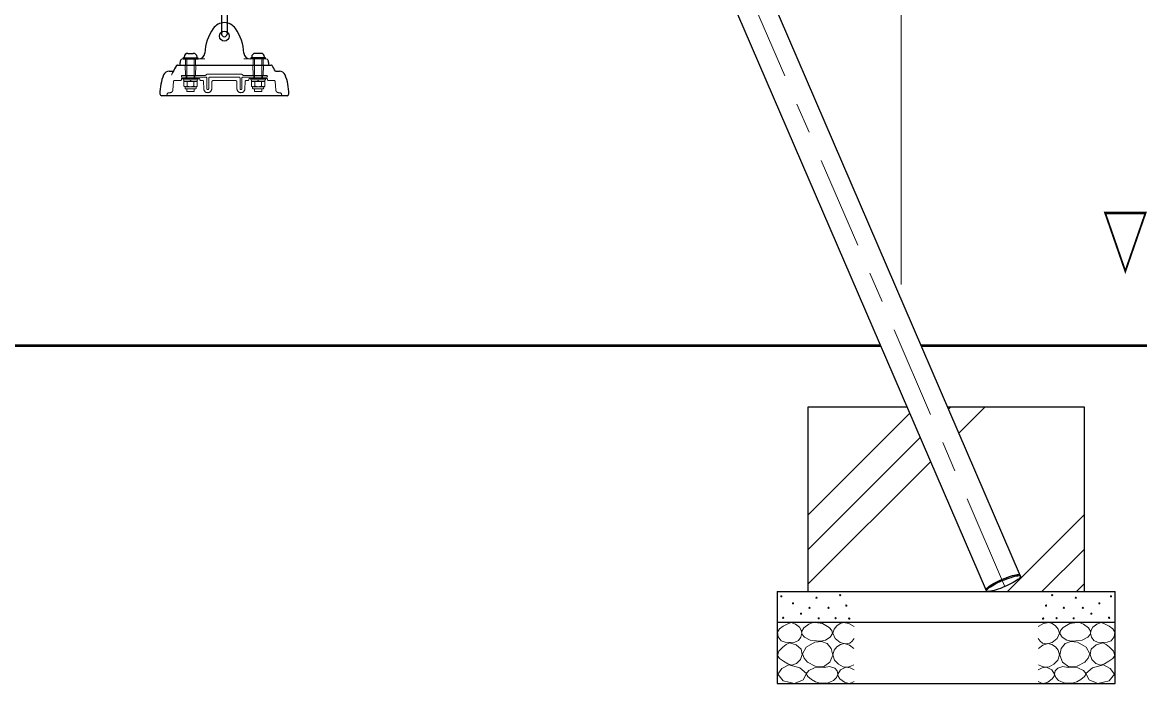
# Model space of a CAD drawing. Units: millimetres on the paper. Extents: x 197 to 617, y 140 to 437.
# Drawn here: x 377.1 to 413.48, y 201.88 to 223.41 of the extents above; entities that cross this region are included whole.
import ezdxf

# ---------------------------------------------------------------- set-up
doc = ezdxf.new("R2010")
doc.units = ezdxf.units.MM
for name, pattern in [('USER1', [4.5, 2.5, -2]), ('USER2', [6, 3, -1, 1, -1]), ('USER3', [8, 3, -1, 1, -1, 1, -1])]:
    doc.linetypes.add(name, pattern=pattern)
doc.layers.add('線', color=2, linetype='Continuous', lineweight=25)
doc.layers.add('補助', color=2, linetype='Continuous', lineweight=13)
doc.styles.add('ＭＳ ゴシック', font='')
doc.styles.get('ＭＳ ゴシック').set_extended_font_data('MS Gothic')

msp = doc.modelspace()

# ---------------------------------------------------------------- linework, layer by layer
at = {"layer": '線', "color": 1, "linetype": 'USER2', "lineweight": 13}
for q in [(384.181, 262.833), (409.091, 205.039)]:
    msp.add_line((409.05, 205.135), q, dxfattribs=at)
at = {"layer": '線', "color": 7}
for p, q in [((409.605, 205.375), (385.736, 260.753)), ((408.494, 204.896), (384.625, 260.274)), ((383.591, 223.807), (383.591, 223.027)), ((383.771, 223.807), (383.771, 223.027)), ((382.341, 222.217), (382.341, 222.257)), ((382.341, 222.257), (382.821, 222.257)), ((382.371, 222.257), (382.371, 222.277)), ((382.371, 222.257), (382.791, 222.257)), ((382.491, 222.397), (382.671, 222.397)), ((382.791, 222.257), (382.791, 222.277)), ((382.821, 222.257), (382.821, 222.217)), ((384.541, 222.257), (384.541, 222.217)), ((385.021, 222.257), (384.541, 222.257)), ((384.571, 222.257), (384.571, 222.277)), ((384.991, 222.257), (384.571, 222.257)), ((384.871, 222.397), (384.691, 222.397)), ((384.991, 222.257), (384.991, 222.277)), ((385.021, 222.217), (385.021, 222.257)), ((382.341, 222.217), (382.821, 222.217)), ((385.021, 222.217), (384.541, 222.217)), ((402.681, 210.877), (402.681, 204.877)), ((405.916, 210.877), (402.681, 210.877)), ((411.681, 210.877), (407.234, 210.877)), ((411.681, 204.877), (411.681, 210.877)), ((401.681, 204.877), (401.681, 201.877)), ((401.681, 204.877), (412.681, 204.877)), ((412.681, 201.877), (412.681, 204.877)), ((401.681, 203.877), (412.681, 203.877)), ((401.681, 201.877), (412.681, 201.877))]:
    msp.add_line(p, q, dxfattribs=at)
at = {"layer": '線', "color": 7, "linetype": 'USER1', "lineweight": 13}
for p, q in [((382.461, 221.577), (382.461, 222.257)), ((382.701, 221.577), (382.701, 222.257)), ((384.661, 221.577), (384.661, 222.257)), ((384.901, 221.577), (384.901, 222.257)), ((382.341, 221.537), (382.341, 221.577)), ((382.341, 221.537), (382.821, 221.537)), ((382.366, 221.477), (382.366, 221.537)), ((382.565, 221.477), (382.581, 221.537)), ((382.581, 221.477), (382.597, 221.537)), ((382.796, 221.477), (382.796, 221.537)), ((382.821, 221.577), (382.821, 221.537)), ((384.541, 221.577), (384.541, 221.537)), ((385.021, 221.537), (384.541, 221.537)), ((384.566, 221.477), (384.566, 221.537)), ((384.781, 221.477), (384.765, 221.537)), ((384.797, 221.477), (384.781, 221.537)), ((384.996, 221.477), (384.996, 221.537)), ((385.021, 221.537), (385.021, 221.577)), ((382.8, 221.477), (382.361, 221.477)), ((382.361, 221.477), (382.361, 221.328)), ((382.361, 221.328), (382.401, 221.305)), ((382.761, 221.305), (382.401, 221.305)), ((382.401, 221.305), (382.401, 221.271)), ((382.727, 221.237), (382.435, 221.237)), ((382.461, 221.157), (382.461, 221.237)), ((382.471, 221.477), (382.471, 221.328)), ((382.69, 221.477), (382.69, 221.328)), ((382.701, 221.157), (382.701, 221.237)), ((382.8, 221.328), (382.761, 221.305)), ((382.761, 221.305), (382.761, 221.271)), ((382.8, 221.477), (382.8, 221.328)), ((384.561, 221.477), (384.561, 221.328)), ((384.561, 221.477), (385, 221.477)), ((384.561, 221.328), (384.601, 221.305)), ((384.601, 221.305), (384.601, 221.271)), ((384.601, 221.305), (384.961, 221.305)), ((384.635, 221.237), (384.927, 221.237)), ((384.661, 221.157), (384.661, 221.237)), ((384.671, 221.477), (384.671, 221.328)), ((384.89, 221.477), (384.89, 221.328)), ((384.901, 221.157), (384.901, 221.237)), ((385, 221.328), (384.961, 221.305)), ((384.961, 221.305), (384.961, 221.271)), ((385, 221.477), (385, 221.328)), ((382.461, 221.157), (382.701, 221.157)), ((384.901, 221.157), (384.661, 221.157))]:
    msp.add_line(p, q, dxfattribs=at)
at = {"layer": '線', "color": 131}
for p, q in [((382.161, 222.017), (385.2, 222.017)), ((381.889, 221.817), (382.017, 221.817)), ((385.344, 221.817), (385.472, 221.817)), ((385.721, 221.017), (381.641, 221.017))]:
    msp.add_line(p, q, dxfattribs=at)
at = {"layer": '線', "color": 70, "lineweight": 13}
for p, q in [((382.316, 222.217), (383.041, 222.217)), ((385.045, 222.217), (384.32, 222.217))]:
    msp.add_line(p, q, dxfattribs=at)
at = {"layer": '線', "color": 131, "linetype": 'USER1', "lineweight": 13}
for p, q in [((382.421, 221.677), (382.409, 222.017)), ((382.421, 222.017), (382.421, 222.217)), ((382.741, 222.017), (382.741, 222.217)), ((382.741, 221.677), (382.753, 222.017)), ((384.621, 221.677), (384.609, 222.017)), ((384.621, 222.017), (384.621, 222.217)), ((384.941, 222.017), (384.941, 222.217)), ((384.941, 221.677), (384.953, 222.017)), ((382.281, 221.557), (382.281, 221.537)), ((382.861, 221.577), (382.301, 221.577)), ((382.441, 221.577), (382.441, 221.677)), ((382.721, 221.577), (382.721, 221.677)), ((382.881, 221.557), (382.881, 221.537)), ((384.481, 221.557), (384.481, 221.537)), ((384.501, 221.577), (385.061, 221.577)), ((384.641, 221.577), (384.641, 221.677)), ((384.921, 221.577), (384.921, 221.677)), ((385.081, 221.557), (385.081, 221.537)), ((382.027, 221.48), (382.003, 221.199)), ((382.261, 221.517), (382.067, 221.517)), ((382.965, 221.517), (382.901, 221.517)), ((383.011, 221.243), (383.005, 221.478)), ((383.271, 221.243), (383.277, 221.478)), ((383.317, 221.517), (383.681, 221.517)), ((384.045, 221.517), (383.681, 221.517)), ((384.091, 221.243), (384.085, 221.478)), ((384.351, 221.243), (384.357, 221.478)), ((384.397, 221.517), (384.461, 221.517)), ((385.101, 221.517), (385.294, 221.517)), ((385.334, 221.48), (385.358, 221.199)), ((381.913, 221.117), (381.879, 221.117)), ((385.448, 221.117), (385.482, 221.117))]:
    msp.add_line(p, q, dxfattribs=at)
at = {"layer": '線', "color": 4, "linetype": 'USER3', "lineweight": 13}
for p, q in [((383.046, 221.677), (382.311, 221.677)), ((382.311, 221.617), (383.091, 221.617)), ((383.088, 221.694), (383.105, 221.711)), ((383.111, 221.597), (383.111, 221.247)), ((383.681, 221.717), (383.119, 221.717)), ((383.171, 221.597), (383.171, 221.247)), ((383.681, 221.617), (383.191, 221.617)), ((383.681, 221.717), (384.242, 221.717)), ((383.681, 221.617), (384.171, 221.617)), ((384.191, 221.597), (384.191, 221.247)), ((384.251, 221.597), (384.251, 221.247)), ((384.273, 221.694), (384.256, 221.711)), ((385.051, 221.617), (384.271, 221.617)), ((384.315, 221.677), (385.051, 221.677))]:
    msp.add_line(p, q, dxfattribs=at)
at = {"layer": '線', "color": 7, "lineweight": 50}
for p, q in [((405.054, 212.877), (362.307, 212.877)), ((420.681, 212.877), (406.372, 212.877))]:
    msp.add_line(p, q, dxfattribs=at)
at = {"layer": '線', "color": 7, "lineweight": 13}
for p, q in [((402.681, 207.36), (406.001, 210.68)), ((407.26, 210.817), (407.32, 210.877)), ((407.598, 210.032), (408.443, 210.877)), ((402.681, 206.238), (406.339, 209.896)), ((402.681, 205.115), (406.677, 209.111)), ((409.178, 204.877), (411.681, 207.38)), ((410.3, 204.877), (411.681, 206.257)), ((411.423, 204.877), (411.681, 205.135))]:
    msp.add_line(p, q, dxfattribs=at)
at = {"layer": '線'}
msp.add_lwpolyline([(408.479, 204.932), (408.478, 204.946), (408.487, 204.965), (408.505, 204.987), (408.532, 205.012), (408.568, 205.04), (408.612, 205.07), (408.663, 205.102), (408.72, 205.135), (408.783, 205.169), (408.85, 205.202), (408.92, 205.236), (408.993, 205.268), (409.065, 205.298), (409.138, 205.326), (409.208, 205.352), (409.276, 205.375), (409.339, 205.394), (409.398, 205.409), (409.45, 205.42), (409.494, 205.427), (409.532, 205.429), (409.56, 205.428), (409.58, 205.421), (409.59, 205.411)], dxfattribs=at)
at = {"layer": '線', "color": 7}
for points in [[(408.494, 204.896), (408.493, 204.91), (408.502, 204.929), (408.521, 204.951), (408.548, 204.976), (408.584, 205.004), (408.627, 205.034), (408.679, 205.066), (408.736, 205.099), (408.799, 205.133), (408.866, 205.166), (408.936, 205.199), (409.008, 205.232), (409.081, 205.262), (409.153, 205.29), (409.224, 205.316), (409.292, 205.338), (409.355, 205.357), (409.413, 205.373), (409.465, 205.384), (409.51, 205.391), (409.547, 205.393), (409.576, 205.391), (409.595, 205.385), (409.605, 205.375)], [(409.605, 205.375), (409.606, 205.36), (409.597, 205.341), (409.579, 205.319), (409.552, 205.294), (409.516, 205.266), (409.472, 205.236), (409.421, 205.204), (409.364, 205.171), (409.301, 205.138), (409.234, 205.104), (409.163, 205.071), (409.091, 205.039), (409.018, 205.008), (408.946, 204.98), (408.876, 204.954), (408.808, 204.932), (408.744, 204.913), (408.686, 204.898), (408.634, 204.886), (408.589, 204.879), (408.552, 204.877), (408.524, 204.879), (408.504, 204.885), (408.494, 204.896)]]:
    msp.add_lwpolyline(points, dxfattribs=at)
at = {"layer": '線', "color": 70}
msp.add_circle((383.681, 222.957), 0.16, dxfattribs=at)
for centre, radius, start, end in [((383.681, 222.957), 0.44, 34.3942, 145.6058), ((384.638, 222.302), 1.6, 145.6058, 176.3285), ((382.723, 222.302), 1.6, 3.6715, 34.3942), ((382.842, 222.417), 0.2, 270, 356.3285), ((384.52, 222.417), 0.2, 183.6715, 270), ((382.565, 222.041), 0.335, 155.0273, 180), ((384.796, 222.041), 0.335, 0, 24.9727)]:
    msp.add_arc(centre, radius, start, end, dxfattribs=at)
at = {"layer": '線', "color": 7}
for centre, radius, start, end in [((383.681, 223.027), 0.09, 180, 0), ((382.491, 222.277), 0.12, 90, 180), ((382.671, 222.277), 0.12, 0, 90), ((384.691, 222.277), 0.12, 90, 180), ((384.871, 222.277), 0.12, 0, 90)]:
    msp.add_arc(centre, radius, start, end, dxfattribs=at)
at = {"layer": '線', "color": 131}
for centre, radius, start, end in [((383.435, 221.077), 1.6, 144.7656, 153.5379), ((382.161, 221.977), 0.04, 90, 144.7656), ((385.2, 221.977), 0.04, 35.2344, 90), ((383.926, 221.077), 1.6, 27.5485, 35.2344), ((383.181, 221.077), 1.6, 157.3119, 180), ((381.889, 221.617), 0.2, 90, 157.3119), ((385.472, 221.617), 0.2, 22.6881, 90), ((384.181, 221.077), 1.6, 0, 22.6881), ((381.641, 221.077), 0.06, 180, 270), ((385.721, 221.077), 0.06, 270, 0)]:
    msp.add_arc(centre, radius, start, end, dxfattribs=at)
at = {"layer": '線', "color": 70, "lineweight": 13}
for centre, radius, start, end in [((382.255, 222.041), 0.024, 180, 270), ((382.316, 222.157), 0.06, 90, 155.0273), ((385.045, 222.157), 0.06, 24.9727, 90), ((385.107, 222.041), 0.024, 270, 0)]:
    msp.add_arc(centre, radius, start, end, dxfattribs=at)
at = {"layer": '線', "color": 131, "linetype": 'USER1', "lineweight": 13}
for centre, radius, start, end in [((382.261, 221.537), 0.02, 270, 0), ((382.301, 221.557), 0.02, 90, 180), ((382.861, 221.557), 0.02, 0, 90), ((382.901, 221.537), 0.02, 180, 270), ((384.461, 221.537), 0.02, 270, 0), ((384.501, 221.557), 0.02, 90, 180), ((385.061, 221.557), 0.02, 0, 90), ((385.101, 221.537), 0.02, 180, 270), ((381.913, 221.207), 0.09, 270, 355), ((382.067, 221.477), 0.04, 90, 175), ((382.965, 221.477), 0.04, 1.5, 90), ((383.141, 221.247), 0.13, 181.5, 358.5), ((383.317, 221.477), 0.04, 90, 178.5), ((384.045, 221.477), 0.04, 1.5, 90), ((384.221, 221.247), 0.13, 181.5, 358.5), ((384.397, 221.477), 0.04, 90, 178.5), ((385.294, 221.477), 0.04, 5, 90), ((385.448, 221.207), 0.09, 185, 270), ((381.761, 221.077), 0.06, 270, 350.4059), ((381.879, 221.057), 0.06, 90, 170.4059), ((385.482, 221.057), 0.06, 9.5941, 90), ((385.601, 221.077), 0.06, 189.5941, 270)]:
    msp.add_arc(centre, radius, start, end, dxfattribs=at)
at = {"layer": '線', "color": 4, "linetype": 'USER3', "lineweight": 13}
for centre, radius, start, end in [((382.311, 221.647), 0.03, 92.62, 270), ((383.046, 221.737), 0.06, 270, 315), ((383.091, 221.597), 0.02, 0, 90), ((383.119, 221.697), 0.02, 90, 135), ((383.191, 221.597), 0.02, 90, 180), ((384.171, 221.597), 0.02, 0, 90), ((384.242, 221.697), 0.02, 45, 90), ((384.271, 221.597), 0.02, 90, 180), ((384.315, 221.737), 0.06, 225, 270), ((385.051, 221.647), 0.03, 270, 87.38), ((383.141, 221.247), 0.03, 180, 0), ((384.221, 221.247), 0.03, 180, 0)]:
    msp.add_arc(centre, radius, start, end, dxfattribs=at)
at = {"layer": '線', "color": 7, "linetype": 'USER1', "lineweight": 13}
for centre, radius, start, end in [((382.416, 221.408), 0.0971, 235.6159, 304.3841), ((382.435, 221.271), 0.034, 180, 270), ((382.581, 221.674), 0.363, 252.4121, 287.5879), ((382.745, 221.408), 0.0971, 235.6159, 304.3841), ((382.727, 221.271), 0.034, 270, 0), ((384.616, 221.408), 0.0971, 235.6159, 304.3841), ((384.635, 221.271), 0.034, 180, 270), ((384.781, 221.674), 0.363, 252.4121, 287.5879), ((384.945, 221.408), 0.0971, 235.6159, 304.3841), ((384.927, 221.271), 0.034, 270, 0)]:
    msp.add_arc(centre, radius, start, end, dxfattribs=at)
at = {"layer": '線', "color": 131, "lineweight": 13}
msp.add_open_spline([(382.003, 221.79), (382.002, 221.789), (382.002, 221.787), (382.001, 221.786), (382.001, 221.785), (382, 221.784), (381.999, 221.782), (381.999, 221.781), (381.998, 221.78), (381.998, 221.779), (381.997, 221.777), (381.996, 221.776), (381.996, 221.775), (381.995, 221.774), (381.995, 221.772), (381.994, 221.771), (381.994, 221.77), (381.993, 221.769), (381.992, 221.767), (381.992, 221.766), (381.991, 221.765), (381.991, 221.764), (381.99, 221.762), (381.99, 221.761), (381.989, 221.76), (381.989, 221.759), (381.988, 221.757), (381.988, 221.756), (381.987, 221.755), (381.987, 221.754), (381.986, 221.752), (381.985, 221.751), (381.985, 221.75), (381.984, 221.748), (381.984, 221.747), (381.983, 221.746), (381.983, 221.745), (381.982, 221.743), (381.982, 221.742), (381.981, 221.741), (381.981, 221.74), (381.98, 221.738), (381.98, 221.737), (381.979, 221.736), (381.979, 221.734), (381.978, 221.733), (381.978, 221.732), (381.977, 221.731), (381.977, 221.729), (381.977, 221.728), (381.976, 221.727), (381.976, 221.725), (381.975, 221.724), (381.975, 221.723), (381.974, 221.721), (381.974, 221.72), (381.973, 221.719), (381.973, 221.718), (381.972, 221.716), (381.972, 221.715), (381.972, 221.714), (381.971, 221.712), (381.971, 221.711), (381.97, 221.71), (381.97, 221.708), (381.969, 221.707), (381.969, 221.706), (381.969, 221.705), (381.968, 221.703), (381.968, 221.702), (381.967, 221.701), (381.967, 221.699), (381.967, 221.698), (381.966, 221.697), (381.966, 221.695), (381.965, 221.694)], degree=3, knots=[0, 0, 0, 0, 1, 1, 1, 2, 2, 2, 3, 3, 3, 4, 4, 4, 5, 5, 5, 6, 6, 6, 7, 7, 7, 8, 8, 8, 9, 9, 9, 10, 10, 10, 11, 11, 11, 12, 12, 12, 13, 13, 13, 14, 14, 14, 15, 15, 15, 16, 16, 16, 17, 17, 17, 18, 18, 18, 19, 19, 19, 20, 20, 20, 21, 21, 21, 22, 22, 22, 23, 23, 23, 24, 24, 24, 25, 25, 25, 25], dxfattribs=at)
at = {"layer": '補助'}
msp.add_line((405.713, 214.877), (405.713, 275.253), dxfattribs=at)
for points in [[(402.13, 203.865), (402, 203.814), (401.876, 203.745), (401.759, 203.664), (401.686, 203.554), (401.706, 203.403), (401.806, 203.276), (401.944, 203.224), (402.098, 203.219), (402.25, 203.231), (402.377, 203.282), (402.452, 203.388), (402.478, 203.516), (402.461, 203.621), (402.402, 203.719), (402.279, 203.816)], [(402.918, 203.867), (402.82, 203.854), (402.707, 203.813), (402.548, 203.697), (402.475, 203.559), (402.492, 203.479), (402.567, 203.391), (402.757, 203.296), (402.956, 203.267), (403.103, 203.263), (403.253, 203.294), (403.405, 203.386), (403.48, 203.51), (403.461, 203.603), (403.367, 203.71), (403.153, 203.834)], [(411.443, 203.867), (411.541, 203.854), (411.654, 203.813), (411.813, 203.697), (411.886, 203.559), (411.869, 203.479), (411.795, 203.391), (411.605, 203.296), (411.405, 203.267), (411.258, 203.263), (411.108, 203.294), (410.956, 203.386), (410.881, 203.51), (410.9, 203.603), (410.994, 203.71), (411.208, 203.834)], [(412.232, 203.865), (412.361, 203.814), (412.485, 203.745), (412.602, 203.664), (412.675, 203.554), (412.655, 203.403), (412.555, 203.276), (412.418, 203.224), (412.263, 203.219), (412.111, 203.231), (411.985, 203.282), (411.909, 203.388), (411.883, 203.516), (411.9, 203.621), (411.959, 203.719), (412.082, 203.816)], [(402.079, 203.206), (401.972, 203.15), (401.863, 203.066), (401.734, 202.93), (401.686, 202.794), (401.759, 202.697), (401.889, 202.61), (402.022, 202.524), (402.155, 202.483), (402.308, 202.532), (402.434, 202.661), (402.496, 202.826), (402.465, 202.997), (402.302, 203.142)], [(402.664, 202.58), (402.916, 202.443), (403.183, 202.423), (403.389, 202.572), (403.486, 202.807), (403.44, 203.023), (403.302, 203.186), (403.125, 203.254), (402.902, 203.229), (402.627, 203.068), (402.507, 202.85), (402.56, 202.707)], [(411.697, 202.58), (411.445, 202.443), (411.178, 202.423), (410.973, 202.572), (410.876, 202.807), (410.921, 203.023), (411.059, 203.186), (411.236, 203.254), (411.459, 203.229), (411.734, 203.068), (411.854, 202.85), (411.801, 202.707)], [(412.282, 203.206), (412.389, 203.15), (412.498, 203.066), (412.627, 202.93), (412.675, 202.794), (412.603, 202.697), (412.472, 202.61), (412.34, 202.524), (412.206, 202.483), (412.053, 202.532), (411.927, 202.661), (411.865, 202.826), (411.896, 202.997), (412.059, 203.142)], [(402.063, 202.487), (401.836, 202.367), (401.7, 202.191), (401.87, 201.965), (402.238, 201.883), (402.525, 202.005), (402.634, 202.213), (402.418, 202.395)], [(403.205, 202.404), (403.054, 202.417), (402.891, 202.388), (402.713, 202.307), (402.626, 202.199), (402.68, 202.105), (402.799, 202.015), (402.929, 201.938), (403.075, 201.891), (403.312, 201.895), (403.518, 201.977), (403.612, 202.073), (403.653, 202.188), (403.632, 202.291), (403.551, 202.383), (403.383, 202.434)], [(411.157, 202.404), (411.307, 202.417), (411.47, 202.388), (411.649, 202.307), (411.735, 202.199), (411.681, 202.105), (411.562, 202.015), (411.433, 201.938), (411.286, 201.891), (411.049, 201.895), (410.843, 201.977), (410.749, 202.073), (410.708, 202.188), (410.729, 202.291), (410.811, 202.383), (410.979, 202.434)], [(412.299, 202.487), (412.525, 202.367), (412.661, 202.191), (412.492, 201.965), (412.123, 201.883), (411.836, 202.005), (411.727, 202.213), (411.943, 202.395)]]:
    msp.add_lwpolyline(points, close=True, dxfattribs=at)
for points in [[(404.181, 203.743), (404.012, 203.84), (403.838, 203.87), (403.726, 203.836), (403.623, 203.762), (403.534, 203.656), (403.496, 203.521), (403.57, 203.346), (403.731, 203.217), (403.897, 203.169), (404.041, 203.192), (404.122, 203.259), (404.181, 203.35)], [(410.181, 203.743), (410.349, 203.84), (410.523, 203.87), (410.635, 203.836), (410.738, 203.762), (410.828, 203.656), (410.865, 203.521), (410.792, 203.346), (410.631, 203.217), (410.465, 203.169), (410.32, 203.192), (410.239, 203.259), (410.181, 203.35)], [(404.174, 203.02), (404.031, 203.13), (403.87, 203.179), (403.736, 203.154), (403.617, 203.077), (403.529, 202.962), (403.496, 202.818), (403.55, 202.645), (403.674, 202.507), (403.826, 202.43), (403.978, 202.412), (404.081, 202.441), (404.174, 202.494)], [(410.187, 203.02), (410.33, 203.13), (410.491, 203.179), (410.625, 203.154), (410.745, 203.077), (410.832, 202.962), (410.865, 202.818), (410.812, 202.645), (410.688, 202.507), (410.535, 202.43), (410.383, 202.412), (410.28, 202.441), (410.187, 202.494)], [(404.181, 202.33), (404.06, 202.396), (403.914, 202.412), (403.74, 202.325), (403.655, 202.19), (403.667, 202.117), (403.724, 202.032), (403.868, 201.922), (404.016, 201.886), (404.102, 201.907), (404.181, 201.949)], [(410.181, 202.33), (410.301, 202.396), (410.447, 202.412), (410.621, 202.325), (410.707, 202.19), (410.694, 202.117), (410.637, 202.032), (410.494, 201.922), (410.345, 201.886), (410.259, 201.907), (410.181, 201.949)]]:
    msp.add_lwpolyline(points, dxfattribs=at)
for centre in [(401.813, 204.72), (402.193, 204.492), (402.96, 204.676), (403.729, 204.759), (403.929, 204.418), (410.432, 204.418), (410.632, 204.759), (411.402, 204.676), (412.168, 204.492), (412.548, 204.72), (402.453, 204.156), (402.732, 204.347), (403.351, 204.348), (411.011, 204.348), (411.63, 204.347), (411.908, 204.156), (401.876, 204.023), (403.029, 204.004), (403.583, 204.007), (404.026, 203.996), (410.335, 203.996), (410.778, 204.007), (411.332, 204.004), (412.485, 204.023)]:
    msp.add_circle(centre, 0.02, dxfattribs=at)

# ---------------------------------------------------------------- texts
at = {"layer": '補助', "insert": (412.264, 217.21), "char_height": 1.833, "attachment_point": 1, "style": 'ＭＳ ゴシック'}
msp.add_mtext('\\T1.64;\\W0.6;▽ＧＬ', dxfattribs=at)

doc.saveas('drawing.dxf')
